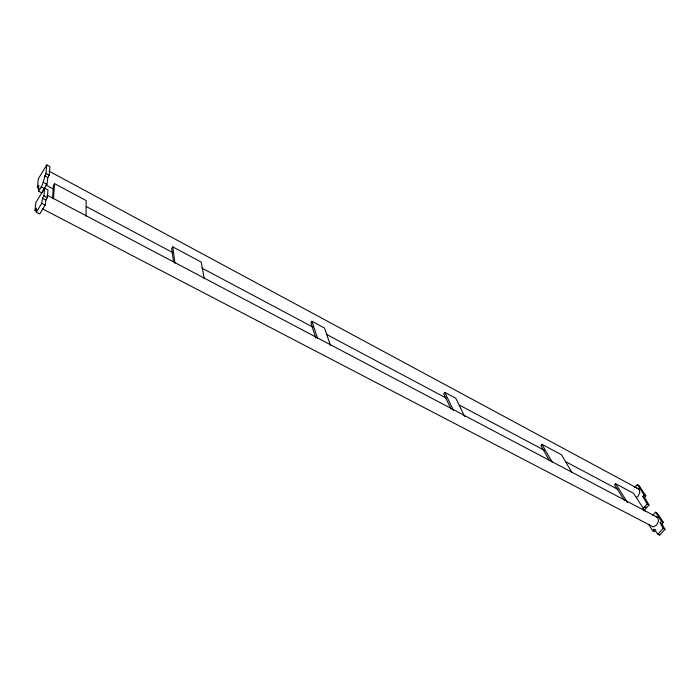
<?xml version="1.0" encoding="UTF-8"?>
<svg xmlns="http://www.w3.org/2000/svg" width="700" height="700" viewBox="0 0 700 700"><rect width="100%" height="100%" fill="white"/><g stroke="black" fill="none" stroke-linecap="round" stroke-linejoin="round"><path stroke-width="1.05" d="M85.995 216.204L86.188 200.567L54.547 183.654L53.48 185.395L52.509 198.441M35 210.516L35.831 202.606L44.634 188.16L47.985 189.936L47.329 197.689L45.894 200.043L45.15 205.117L39.734 213.946L36.304 212.179L36.426 208.18L35 210.516L36.697 211.4M37.389 187.661L38.316 178.832L46.751 164.911L49.954 166.635L49.219 175.289L47.836 177.564L46.979 184.258L41.738 192.859L38.447 191.126L38.762 185.404L37.389 187.661L39.016 188.528M53.445 198.835L54.547 183.654M36.304 212.179L41.729 203.324L42.49 198.258L43.934 195.904L44.634 188.16M38.447 191.126C43.102 186.025 43.54 179.436 45.964 173.539L46.751 164.911M204.242 278.757L201.25 262.106L172.76 246.873L171.684 248.491L173.469 261.887M330.523 345.52L324.467 328.002L311.946 321.309L310.861 322.779L315.919 338.205M464.721 416.544L455.735 398.213L444.815 392.368L443.73 393.706L451.089 409.132M571.97 472.561L561.523 454.781L541.949 444.316L540.881 445.567L549.386 460.521M645.199 511.306L633.553 493.308L615.597 483.7L614.539 484.881L624.19 500.185M634.506 487.585L637.289 484.523L639.039 485.468L645.881 495.845L644.516 497.332L649.005 504.989L643.834 510.615M649.005 504.989L647.229 504.044L642.749 496.387L644.114 494.891L645.881 495.845M642.696 508.97L647.229 504.044M652.645 515.366L655.541 512.234L657.326 513.188L663.329 522.27L661.911 523.793L665 529.392L659.663 535.089L657.851 534.153L654.124 529.261L652.715 530.775L648.611 524.37M665 529.392L663.189 528.439L660.1 522.847L661.517 521.325L663.329 522.27M657.851 534.153L663.189 528.439M636.326 497.376L637.892 496.492L639.782 492.765L639.293 489.309L48.991 171.124M636.746 488.136L639.293 489.309M655.209 516.32L657.904 517.624L658.455 521.281L656.504 525.131L653.222 526.899L42.385 208.775M652.715 530.775L654.526 531.711M654.124 529.261L655.935 530.206M41.729 203.324L45.15 205.117M42.49 198.258L45.894 200.043M660.1 522.847L661.911 523.793M43.934 195.904L47.329 197.689M46.953 195.046L657.904 517.624M41.064 186.812L44.354 188.562M644.63 506.861L646.415 507.806M43.689 182.499L46.979 184.258M45.701 184.949L53.419 189.053M86.214 206.509L172.069 252.201M201.976 268.109L312.918 327.145M326.419 334.338L446.04 397.994M459.541 405.178L544.434 450.354M565.661 461.65L617.75 489.37M44.581 175.822L47.836 177.564M642.749 496.387L644.516 497.332M45.964 173.539L49.219 175.289M658.42 533.461L659.663 535.089M637.289 484.523L644.114 494.891M655.541 512.234L661.517 521.325M615.597 483.7L627.55 502.591M541.949 444.316L552.081 462.061M444.815 392.368L453.582 410.664M311.946 321.309L317.704 338.765M172.76 246.873L174.991 263.322"/></g></svg>
